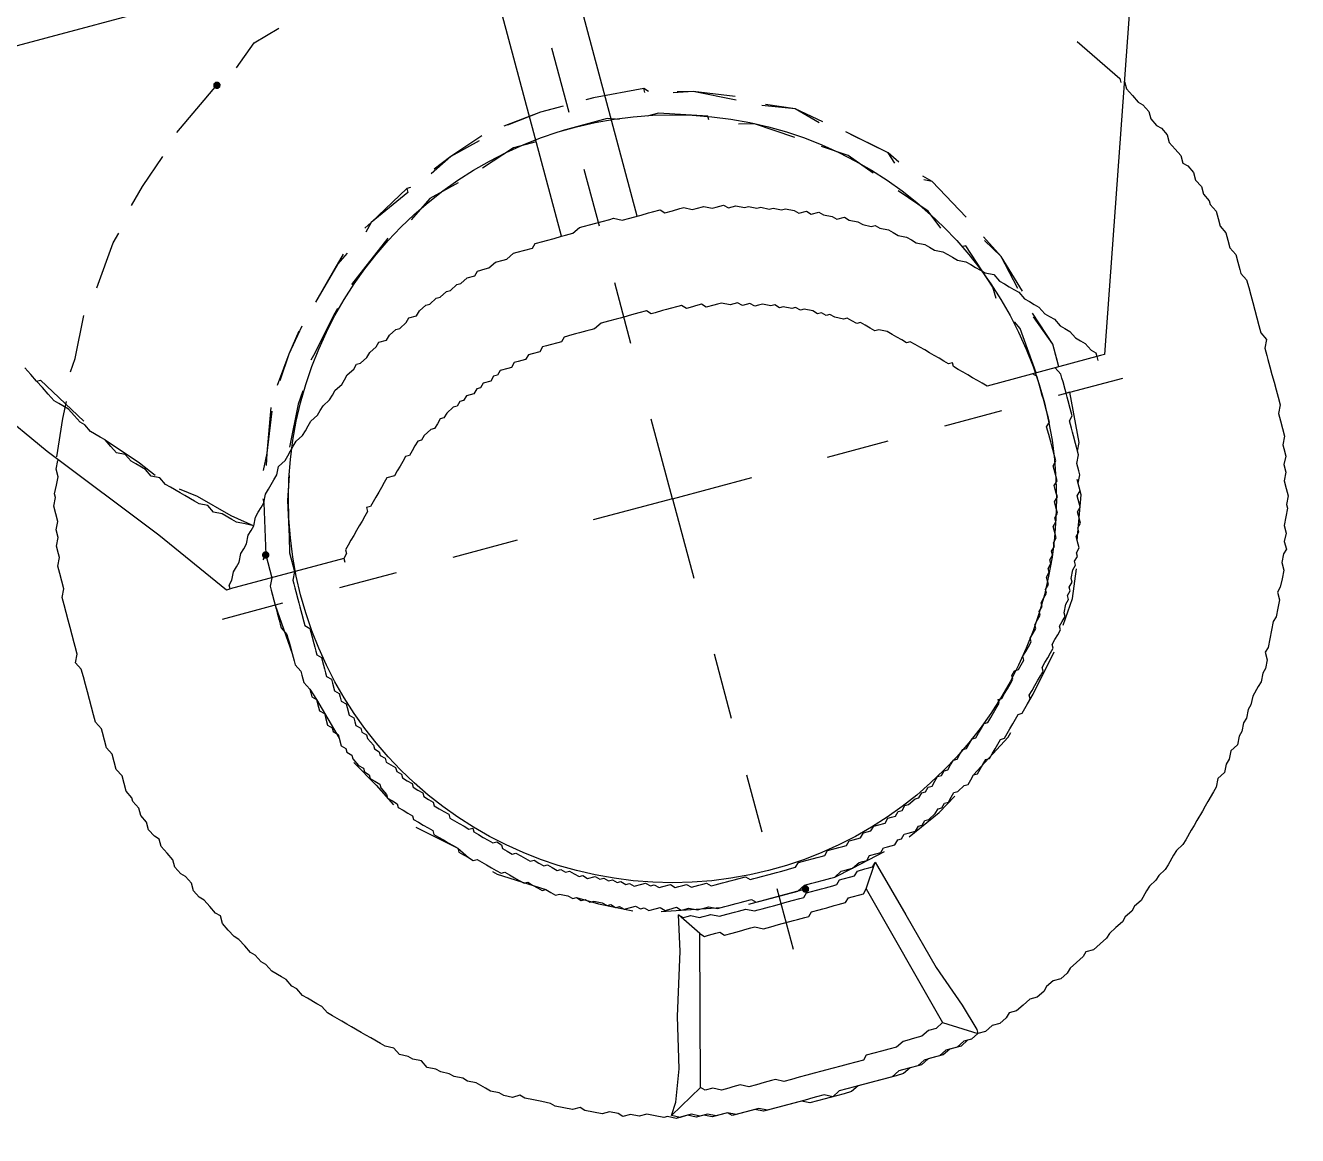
# Model space of a CAD drawing. Header units: millimetres. Extents: x 89051 to 218395, y -330386 to -125649.
# Drawn here: x 90777.4 to 90816.69, y -128435.25 to -128400.96 of the extents above; entities that cross this region are included whole.
import ezdxf

# ---------------------------------------------------------------- set-up
doc = ezdxf.new("R2010")
doc.units = ezdxf.units.MM
doc.header["$LTSCALE"] = 13
doc.linetypes.add('ACAD_ISO04W100', pattern=[30, 24, -3, 0, -3])
doc.layers.add('C00-00-00', color=7, linetype='Continuous')
doc.layers.add('C00-00-FF', color=5, linetype='Continuous', true_color=0x0000ff)
doc.layers.add('标注、文本', color=3, linetype='Continuous', lineweight=25)
doc.styles.get("Standard").update_dxf_attribs({"font": 'gbenor.shx', "bigfont": 'gbcbig.shx'})
doc.dimstyles.new('1-15', dxfattribs={"dimscale": 20, "dimtxt": 3.5, "dimasz": 2, "dimexe": 1.5, "dimexo": 0.5, "dimgap": 0.5, "dimtad": 1, "dimtoh": 1, "dimdec": 1, "dimdsep": 46, "dimtxsty": 'Standard', "dimcen": 2.5, "dimclrd": 3, "dimclre": 3, "dimclrt": 3, "dimadec": 0, "dimazin": 2, "dimtfac": 1, "dimtdec": 1, "dimtmove": 0, "dimatfit": 2, "dimfxl": 1, "dimarcsym": 0})

# ---------------------------------------------------------------- blocks, each defined once
blk = doc.blocks.new('225635')
at = {"layer": 'C00-00-00'}
h = blk.add_hatch(color=256, dxfattribs=at)
h.dxf.hatch_style = 2
h.paths.add_polyline_path([(72506.661, -125613.85), (72506.576, -125613.885), (72506.54, -125613.971), (72506.576, -125614.056), (72506.661, -125614.092), (72506.746, -125614.056), (72506.782, -125613.971), (72506.746, -125613.885)])
h = blk.add_hatch(color=256, dxfattribs=at)
h.dxf.hatch_style = 2
h.paths.add_polyline_path([(72504.362, -125628.25), (72504.276, -125628.285), (72504.241, -125628.371), (72504.276, -125628.456), (72504.362, -125628.492), (72504.447, -125628.456), (72504.483, -125628.371), (72504.447, -125628.285)])
h = blk.add_hatch(color=256, dxfattribs=at)
h.dxf.hatch_style = 2
h.paths.add_polyline_path([(72517.794, -125642.528), (72517.708, -125642.564), (72517.673, -125642.649), (72517.708, -125642.735), (72517.794, -125642.77), (72517.879, -125642.735), (72517.915, -125642.649), (72517.879, -125642.564)])
at = {"layer": 'C00-00-00', "lineweight": 15}
for points in [[(72504.241, -125627.403), (72503.999, -125627.282), (72503.757, -125627.161), (72503.636, -125627.039), (72503.394, -125626.797), (72503.152, -125626.676), (72503.031, -125626.434), (72502.789, -125626.313), (72502.668, -125626.192), (72502.426, -125625.95), (72502.305, -125625.829), (72502.063, -125625.587), (72501.942, -125625.466), (72501.821, -125625.224), (72501.579, -125625.103), (72501.458, -125624.861), (72501.216, -125624.619), (72501.095, -125624.498), (72500.974, -125624.256), (72500.732, -125624.135), (72500.611, -125623.893), (72500.49, -125623.651), (72500.369, -125623.53), (72500.127, -125623.288), (72500.006, -125623.046), (72499.885, -125622.925), (72499.764, -125622.683), (72499.643, -125622.441), (72499.401, -125622.199), (72499.28, -125622.078), (72499.159, -125621.836), (72499.038, -125621.594), (72498.917, -125621.352), (72498.796, -125621.11), (72498.675, -125620.868)], [(72515.737, -125621.231), (72515.737, -125605.5)], [(72518.157, -125621.231), (72518.157, -125605.5)], [(72538.97, -125606.105), (72530.984, -125629.097)], [(72507.387, -125613.608), (72508.113, -125613.003)], [(72508.113, -125613.003), (72508.96, -125612.761)], [(72505.088, -125615.06), (72506.661, -125613.971)], [(72503.636, -125616.391), (72504.483, -125615.665)], [(72503.152, -125616.875), (72503.636, -125616.391)], [(72502.305, -125617.843), (72502.547, -125617.601)], [(72514.164, -125617.601), (72513.074, -125617.964)], [(72516.1, -125617.359), (72514.89, -125617.48)], [(72516.1, -125617.359), (72515.011, -125617.48)], [(72516.705, -125617.359), (72516.1, -125617.359)], [(72516.826, -125617.359), (72516.1, -125617.359)], [(72517.794, -125617.359), (72517.552, -125617.359)], [(72517.794, -125617.359), (72517.673, -125617.359)], [(72519.367, -125617.48), (72517.794, -125617.359)], [(72519.367, -125617.48), (72517.794, -125617.359)], [(72519.367, -125617.601), (72519.367, -125617.48)], [(72519.488, -125617.601), (72519.367, -125617.48)], [(72501.458, -125619.053), (72502.305, -125617.843)], [(72513.074, -125617.964), (72512.348, -125618.327)], [(72513.074, -125617.964), (72512.469, -125618.206)], [(72514.043, -125617.722), (72513.074, -125617.964)], [(72518.036, -125618.085), (72516.584, -125618.085)], [(72518.399, -125618.206), (72518.036, -125618.085)], [(72520.819, -125617.964), (72520.214, -125617.843)], [(72520.819, -125617.964), (72520.335, -125617.843)], [(72522.029, -125618.448), (72520.819, -125617.964)], [(72522.029, -125618.569), (72520.819, -125617.964)], [(72494.923, -125618.448), (72495.528, -125619.295), (72496.254, -125620.142), (72497.464, -125621.836), (72498.675, -125623.53), (72501.337, -125626.918), (72502.91, -125629.097)], [(72515.011, -125618.206), (72513.922, -125618.569)], [(72515.737, -125618.206), (72515.011, -125618.206)], [(72519.609, -125618.327), (72519.246, -125618.327)], [(72521.061, -125618.811), (72519.609, -125618.327)], [(72511.501, -125618.569), (72510.17, -125619.295)], [(72511.501, -125618.69), (72510.17, -125619.295)], [(72511.501, -125618.569), (72511.501, -125618.69)], [(72511.622, -125618.569), (72511.501, -125618.569)], [(72513.074, -125618.811), (72512.106, -125619.053)], [(72521.061, -125618.932), (72521.061, -125618.811)], [(72512.106, -125619.053), (72511.38, -125619.537)], [(72523.723, -125619.295), (72522.755, -125618.932)], [(72523.723, -125619.295), (72522.876, -125618.932)], [(72510.17, -125619.295), (72509.928, -125619.537)], [(72510.17, -125619.295), (72509.928, -125619.416)], [(72522.392, -125619.416), (72521.908, -125619.295)], [(72523.481, -125620.142), (72522.392, -125619.416)], [(72524.328, -125619.9), (72523.723, -125619.295)], [(72524.449, -125619.9), (72523.723, -125619.295)], [(72532.678, -125619.537), (72533.646, -125620.989)], [(72500.248, -125620.989), (72500.853, -125619.779)], [(72509.081, -125620.021), (72508.718, -125620.384)], [(72509.202, -125620.021), (72508.839, -125620.263)], [(72510.533, -125619.9), (72509.565, -125620.626)], [(72508.839, -125620.263), (72507.871, -125621.231)], [(72508.718, -125620.384), (72507.871, -125621.231)], [(72526.143, -125621.352), (72525.054, -125620.384)], [(72509.565, -125620.626), (72509.081, -125620.989)], [(72524.933, -125621.11), (72524.207, -125620.626)], [(72526.143, -125621.352), (72525.175, -125620.505)], [(72533.767, -125621.11), (72533.767, -125621.352), (72533.888, -125621.594), (72534.009, -125621.836), (72534.13, -125621.957), (72534.251, -125622.199), (72534.251, -125622.441), (72534.372, -125622.683), (72534.493, -125622.804), (72534.614, -125623.046), (72534.614, -125623.288), (72534.735, -125623.53), (72534.856, -125623.772), (72534.856, -125624.014), (72534.977, -125624.135), (72535.098, -125624.377), (72535.098, -125624.619), (72535.219, -125624.861), (72535.219, -125625.103), (72535.34, -125625.345), (72535.34, -125625.466), (72535.461, -125625.708), (72535.461, -125625.95), (72535.461, -125626.192), (72535.582, -125626.434), (72535.582, -125626.676), (72535.582, -125626.918), (72535.703, -125627.161), (72535.703, -125627.403), (72535.703, -125627.645), (72535.703, -125627.766), (72535.824, -125628.008), (72535.824, -125628.25), (72535.824, -125628.492), (72535.824, -125628.734), (72535.824, -125628.976), (72535.824, -125629.218), (72535.824, -125629.46), (72535.824, -125629.702), (72535.945, -125629.944), (72535.824, -125630.186), (72535.824, -125630.428), (72535.824, -125630.549), (72535.824, -125630.791), (72535.824, -125631.033), (72535.824, -125631.275), (72535.824, -125631.517), (72535.824, -125631.759), (72535.824, -125632.001), (72535.703, -125632.243), (72535.703, -125632.485), (72535.703, -125632.727), (72535.703, -125632.969), (72535.582, -125633.211), (72535.582, -125633.332), (72535.582, -125633.574), (72535.461, -125633.816), (72535.461, -125634.058), (72535.34, -125634.3), (72535.34, -125634.542), (72535.34, -125634.784), (72535.219, -125635.026), (72535.219, -125635.147), (72535.098, -125635.389), (72534.977, -125635.631), (72534.977, -125635.873), (72534.856, -125636.115), (72534.856, -125636.357), (72534.735, -125636.478), (72534.614, -125636.72), (72534.614, -125636.962), (72534.493, -125637.204), (72534.372, -125637.446), (72534.251, -125637.567), (72534.251, -125637.809), (72534.13, -125638.051), (72534.009, -125638.293), (72533.888, -125638.414), (72533.767, -125638.656), (72533.646, -125638.898), (72533.525, -125639.14), (72533.404, -125639.261), (72533.404, -125639.503), (72533.283, -125639.745), (72533.162, -125639.866), (72533.041, -125640.108), (72532.92, -125640.229), (72532.678, -125640.471), (72532.557, -125640.713), (72532.436, -125640.834), (72532.315, -125641.076), (72532.194, -125641.197), (72532.073, -125641.439), (72531.952, -125641.56), (72531.831, -125641.802), (72531.589, -125641.923), (72531.468, -125642.165), (72531.347, -125642.286), (72531.226, -125642.528), (72530.984, -125642.649), (72530.863, -125642.891), (72530.742, -125643.013), (72530.5, -125643.255), (72530.379, -125643.376), (72530.258, -125643.497), (72530.016, -125643.739), (72529.895, -125643.86), (72529.773, -125643.981), (72529.531, -125644.223), (72529.41, -125644.344), (72529.168, -125644.465), (72529.047, -125644.586), (72528.805, -125644.828), (72528.684, -125644.949), (72528.442, -125645.07), (72528.321, -125645.191), (72528.079, -125645.312), (72527.958, -125645.433), (72527.716, -125645.675), (72527.474, -125645.796), (72527.353, -125645.917), (72527.111, -125646.038), (72526.99, -125646.159), (72526.748, -125646.28), (72526.506, -125646.401), (72526.385, -125646.522), (72526.143, -125646.643), (72525.901, -125646.764), (72525.659, -125646.764), (72525.538, -125646.885), (72525.296, -125647.006), (72525.054, -125647.127), (72524.933, -125647.248), (72524.691, -125647.369), (72524.449, -125647.369), (72524.207, -125647.49), (72524.086, -125647.611), (72523.844, -125647.732), (72523.602, -125647.732), (72523.36, -125647.853), (72523.118, -125647.974), (72522.876, -125647.974), (72522.755, -125648.095), (72522.513, -125648.216), (72522.271, -125648.216), (72522.029, -125648.337), (72521.787, -125648.337), (72521.545, -125648.458), (72521.424, -125648.458), (72521.182, -125648.579), (72520.94, -125648.579), (72520.698, -125648.579), (72520.456, -125648.7), (72520.214, -125648.7), (72519.972, -125648.7), (72519.73, -125648.821), (72519.488, -125648.821), (72519.246, -125648.821), (72519.125, -125648.821), (72518.883, -125648.942), (72518.641, -125648.942), (72518.399, -125648.942), (72518.157, -125648.942), (72517.915, -125648.942), (72517.673, -125648.942), (72517.431, -125648.942), (72517.189, -125648.942), (72516.947, -125649.063), (72516.705, -125648.942), (72516.463, -125648.942), (72516.342, -125648.942), (72516.1, -125648.942), (72515.858, -125648.942), (72515.616, -125648.942), (72515.374, -125648.942), (72515.132, -125648.942), (72514.89, -125648.942), (72514.648, -125648.821), (72514.406, -125648.821), (72514.164, -125648.821), (72513.922, -125648.821), (72513.679, -125648.7), (72513.558, -125648.7), (72513.316, -125648.7), (72513.074, -125648.579), (72512.832, -125648.579), (72512.59, -125648.458), (72512.348, -125648.458), (72512.106, -125648.458), (72511.864, -125648.337), (72511.743, -125648.337), (72511.501, -125648.216), (72511.259, -125648.095), (72511.017, -125648.095), (72510.775, -125647.974), (72510.533, -125647.974), (72510.412, -125647.853), (72510.17, -125647.732), (72509.928, -125647.732), (72509.686, -125647.611), (72509.444, -125647.49), (72509.323, -125647.369), (72509.081, -125647.369), (72508.839, -125647.248), (72508.597, -125647.127), (72508.476, -125647.006), (72508.234, -125646.885), (72507.992, -125646.764), (72507.75, -125646.643), (72507.629, -125646.522), (72507.387, -125646.522), (72507.145, -125646.401), (72507.024, -125646.28), (72506.782, -125646.159), (72506.661, -125646.038), (72506.419, -125645.796), (72506.177, -125645.675), (72506.056, -125645.554), (72505.814, -125645.433), (72505.693, -125645.312), (72505.451, -125645.191), (72505.33, -125645.07), (72505.088, -125644.949), (72504.967, -125644.707), (72504.725, -125644.586), (72504.604, -125644.465), (72504.362, -125644.344), (72504.241, -125644.102), (72503.999, -125643.981), (72503.878, -125643.86), (72503.636, -125643.618), (72503.515, -125643.497), (72503.394, -125643.376), (72503.152, -125643.134), (72503.031, -125643.013), (72502.91, -125642.891), (72502.668, -125642.649), (72502.547, -125642.528), (72502.426, -125642.286), (72502.305, -125642.165), (72502.063, -125641.923), (72501.942, -125641.802), (72501.821, -125641.56), (72501.7, -125641.439), (72501.579, -125641.197), (72501.458, -125641.076), (72501.216, -125640.834), (72501.095, -125640.592), (72500.974, -125640.471), (72500.853, -125640.229), (72500.732, -125640.108), (72500.611, -125639.866), (72500.49, -125639.624), (72500.369, -125639.503), (72500.248, -125639.261), (72500.127, -125639.019), (72500.127, -125638.777), (72500.006, -125638.656), (72499.885, -125638.414), (72499.764, -125638.172), (72499.643, -125638.051), (72499.522, -125637.809), (72499.522, -125637.567), (72499.401, -125637.325), (72499.28, -125637.204), (72499.159, -125636.962), (72499.159, -125636.72), (72499.038, -125636.478), (72498.917, -125636.236), (72498.917, -125635.994), (72498.796, -125635.873), (72498.675, -125635.631), (72498.675, -125635.389), (72498.554, -125635.147), (72498.554, -125634.905), (72498.433, -125634.663), (72498.433, -125634.542), (72498.312, -125634.3), (72498.312, -125634.058), (72498.312, -125633.816), (72498.191, -125633.574), (72498.191, -125633.332), (72498.191, -125633.09), (72498.07, -125632.848), (72498.07, -125632.606), (72498.07, -125632.364), (72498.07, -125632.243), (72497.948, -125632.001), (72497.948, -125631.759), (72497.948, -125631.517), (72497.948, -125631.275), (72497.948, -125631.033), (72497.948, -125630.791), (72497.948, -125630.549), (72497.948, -125630.307), (72497.827, -125630.065), (72497.948, -125629.823), (72497.948, -125629.581), (72497.948, -125629.46), (72497.948, -125629.218), (72497.948, -125628.976), (72497.948, -125628.734), (72497.948, -125628.492), (72497.948, -125628.25), (72497.948, -125628.008), (72498.07, -125627.766), (72498.07, -125627.524), (72498.07, -125627.282), (72498.07, -125627.039), (72498.191, -125626.797), (72498.191, -125626.676), (72498.191, -125626.434), (72498.312, -125626.192), (72498.312, -125625.95), (72498.433, -125625.708), (72498.433, -125625.466), (72498.433, -125625.224), (72498.554, -125624.982), (72498.554, -125624.861), (72498.675, -125624.619), (72498.796, -125624.377), (72498.796, -125624.135), (72498.917, -125623.893)], [(72500.006, -125621.352), (72500.248, -125620.989)], [(72503.031, -125629.097), (72503.031, -125628.976), (72503.152, -125628.855), (72503.273, -125628.613), (72503.394, -125628.492), (72503.515, -125628.371), (72503.636, -125628.129), (72503.757, -125628.008), (72503.878, -125627.887), (72503.999, -125627.645), (72504.12, -125627.524), (72504.241, -125627.403), (72504.362, -125627.161), (72504.483, -125627.039), (72504.604, -125626.918), (72504.725, -125626.797), (72504.846, -125626.555), (72504.967, -125626.434), (72505.088, -125626.313), (72505.209, -125626.192), (72505.33, -125626.071), (72505.451, -125625.829), (72505.693, -125625.708), (72505.814, -125625.587), (72505.935, -125625.466), (72506.056, -125625.345), (72506.177, -125625.224), (72506.419, -125625.103), (72506.54, -125624.982), (72506.661, -125624.861), (72506.782, -125624.74), (72507.024, -125624.619), (72507.145, -125624.498), (72507.266, -125624.377), (72507.508, -125624.256), (72507.629, -125624.135), (72507.75, -125624.014), (72507.992, -125623.893), (72508.113, -125623.772), (72508.234, -125623.651), (72508.476, -125623.53), (72508.597, -125623.409), (72508.718, -125623.409), (72508.96, -125623.288), (72509.081, -125623.167), (72509.323, -125623.046), (72509.444, -125622.925), (72509.686, -125622.925), (72509.807, -125622.804), (72510.049, -125622.683), (72510.17, -125622.683), (72510.412, -125622.562), (72510.533, -125622.441), (72510.775, -125622.441), (72510.896, -125622.32), (72511.138, -125622.199), (72511.259, -125622.199), (72511.501, -125622.078), (72511.622, -125622.078), (72511.864, -125621.957), (72511.985, -125621.957), (72512.227, -125621.836), (72512.348, -125621.836), (72512.59, -125621.715), (72512.832, -125621.715), (72512.953, -125621.594), (72513.195, -125621.594), (72513.316, -125621.594), (72513.558, -125621.473), (72513.8, -125621.473), (72513.922, -125621.473), (72514.164, -125621.352), (72514.285, -125621.352), (72514.527, -125621.352), (72514.769, -125621.352), (72514.89, -125621.231), (72515.132, -125621.231), (72515.253, -125621.231), (72515.495, -125621.231), (72515.737, -125621.231), (72515.858, -125621.231), (72516.1, -125621.231), (72516.342, -125621.11), (72516.463, -125621.11), (72516.705, -125621.11), (72516.826, -125621.11), (72517.068, -125621.11), (72517.31, -125621.11), (72517.431, -125621.11), (72517.673, -125621.231), (72517.915, -125621.231), (72518.036, -125621.231), (72518.278, -125621.231), (72518.52, -125621.231), (72518.641, -125621.231), (72518.883, -125621.231), (72519.004, -125621.352), (72519.246, -125621.352), (72519.488, -125621.352), (72519.609, -125621.352), (72519.851, -125621.473), (72519.972, -125621.473), (72520.214, -125621.473), (72520.456, -125621.594), (72520.577, -125621.594), (72520.819, -125621.594), (72520.94, -125621.715), (72521.182, -125621.715), (72521.424, -125621.836), (72521.545, -125621.836), (72521.787, -125621.957), (72521.908, -125621.957), (72522.15, -125622.078), (72522.271, -125622.078), (72522.513, -125622.199), (72522.634, -125622.199), (72522.876, -125622.32), (72522.997, -125622.441), (72523.239, -125622.441), (72523.36, -125622.562), (72523.602, -125622.562), (72523.723, -125622.683), (72523.965, -125622.804), (72524.086, -125622.925), (72524.328, -125622.925), (72524.449, -125623.046), (72524.691, -125623.167), (72524.812, -125623.288), (72525.054, -125623.409), (72525.175, -125623.409), (72525.296, -125623.53), (72525.538, -125623.651), (72525.659, -125623.772), (72525.78, -125623.893), (72526.022, -125624.014), (72526.143, -125624.135), (72526.264, -125624.256), (72526.506, -125624.377), (72526.627, -125624.498), (72526.748, -125624.619), (72526.99, -125624.74), (72527.111, -125624.861), (72527.232, -125624.982), (72527.353, -125625.103), (72527.595, -125625.224), (72527.716, -125625.345), (72527.837, -125625.466), (72527.958, -125625.587), (72528.079, -125625.708), (72528.321, -125625.829), (72528.442, -125626.071), (72528.563, -125626.192), (72528.684, -125626.313), (72528.805, -125626.434), (72528.926, -125626.555), (72529.047, -125626.797), (72529.168, -125626.918), (72529.289, -125627.039), (72529.41, -125627.161), (72529.531, -125627.403), (72529.652, -125627.524), (72529.773, -125627.645), (72529.895, -125627.887), (72530.016, -125628.008), (72530.137, -125628.129), (72530.258, -125628.371), (72530.379, -125628.492), (72530.5, -125628.613), (72530.621, -125628.855), (72530.742, -125628.976), (72530.742, -125629.097), (72530.742, -125629.218)], [(72525.538, -125621.836), (72524.933, -125621.11)], [(72533.646, -125620.989), (72533.646, -125621.11)], [(72498.917, -125621.352), (72499.038, -125621.352)], [(72499.038, -125621.352), (72500.006, -125622.925)], [(72508.476, -125621.594), (72508.355, -125621.715)], [(72526.264, -125621.715), (72526.143, -125621.352)], [(72526.385, -125621.715), (72526.143, -125621.352)], [(72507.266, -125621.836), (72506.661, -125622.562)], [(72507.145, -125621.957), (72506.661, -125622.562)], [(72508.355, -125621.715), (72507.387, -125622.804)], [(72499.401, -125622.683), (72499.643, -125622.199)], [(72527.232, -125622.562), (72526.99, -125622.32)], [(72498.917, -125623.772), (72499.401, -125622.683)], [(72506.661, -125622.562), (72506.056, -125623.409)], [(72506.661, -125622.562), (72506.177, -125623.288)], [(72507.387, -125622.804), (72507.266, -125622.925)], [(72526.869, -125623.409), (72526.143, -125622.562)], [(72527.232, -125622.562), (72526.99, -125622.441)], [(72527.958, -125623.893), (72527.232, -125622.562)], [(72527.958, -125623.893), (72527.232, -125622.562)], [(72527.111, -125624.014), (72526.869, -125623.409)], [(72500.49, -125623.651), (72501.337, -125624.619)], [(72506.782, -125623.772), (72506.54, -125624.135)], [(72505.693, -125624.014), (72505.209, -125625.345)], [(72505.693, -125624.135), (72505.209, -125625.345)], [(72506.54, -125624.135), (72505.935, -125625.345)], [(72527.232, -125629.097), (72527.111, -125628.976), (72526.99, -125628.855), (72526.869, -125628.734), (72526.748, -125628.613), (72526.627, -125628.492), (72526.506, -125628.371), (72526.385, -125628.25), (72526.385, -125628.129), (72526.264, -125628.129), (72526.143, -125628.008), (72526.022, -125627.887), (72525.901, -125627.766), (72525.78, -125627.645), (72525.659, -125627.524), (72525.538, -125627.403), (72525.417, -125627.282), (72525.296, -125627.161), (72525.175, -125627.161), (72525.054, -125627.039), (72524.933, -125626.918), (72524.812, -125626.797), (72524.691, -125626.676), (72524.449, -125626.555), (72524.328, -125626.555), (72524.207, -125626.434), (72524.086, -125626.313), (72523.965, -125626.192), (72523.844, -125626.192), (72523.723, -125626.071), (72523.602, -125625.95), (72523.481, -125625.95), (72523.239, -125625.829), (72523.118, -125625.708), (72522.997, -125625.708), (72522.876, -125625.587), (72522.755, -125625.587), (72522.634, -125625.466), (72522.392, -125625.345), (72522.271, -125625.345), (72522.15, -125625.224), (72522.029, -125625.224), (72521.787, -125625.103), (72521.666, -125625.103), (72521.545, -125624.982), (72521.424, -125624.982), (72521.182, -125624.861), (72521.061, -125624.861), (72520.94, -125624.861), (72520.819, -125624.74), (72520.577, -125624.74), (72520.456, -125624.619), (72520.335, -125624.619), (72520.214, -125624.619), (72519.972, -125624.498), (72519.851, -125624.498), (72519.73, -125624.498), (72519.488, -125624.498), (72519.367, -125624.377), (72519.246, -125624.377), (72519.004, -125624.377), (72518.883, -125624.377), (72518.762, -125624.256), (72518.641, -125624.256), (72518.399, -125624.256), (72518.278, -125624.256), (72518.157, -125624.256), (72517.915, -125624.256), (72517.794, -125624.256), (72517.673, -125624.135), (72517.431, -125624.135), (72517.31, -125624.135), (72517.189, -125624.135), (72516.947, -125624.135), (72516.826, -125624.135), (72516.705, -125624.135), (72516.463, -125624.135), (72516.342, -125624.135), (72516.221, -125624.135), (72515.979, -125624.256), (72515.858, -125624.256), (72515.737, -125624.256), (72515.495, -125624.256), (72515.374, -125624.256), (72515.253, -125624.256), (72515.011, -125624.256), (72514.89, -125624.377), (72514.769, -125624.377), (72514.527, -125624.377), (72514.406, -125624.377), (72514.285, -125624.377), (72514.164, -125624.498), (72513.922, -125624.498), (72513.8, -125624.498), (72513.679, -125624.619), (72513.437, -125624.619), (72513.316, -125624.619), (72513.195, -125624.74), (72513.074, -125624.74), (72512.832, -125624.74), (72512.711, -125624.861), (72512.59, -125624.861), (72512.469, -125624.982), (72512.227, -125624.982), (72512.106, -125625.103), (72511.985, -125625.103), (72511.864, -125625.224), (72511.622, -125625.224), (72511.501, -125625.345), (72511.38, -125625.345), (72511.259, -125625.466), (72511.138, -125625.466), (72510.896, -125625.587), (72510.775, -125625.708), (72510.654, -125625.708), (72510.533, -125625.829), (72510.412, -125625.95), (72510.291, -125625.95), (72510.049, -125626.071), (72509.928, -125626.192), (72509.807, -125626.192), (72509.686, -125626.313), (72509.565, -125626.434), (72509.444, -125626.555), (72509.323, -125626.555), (72509.202, -125626.676), (72509.081, -125626.797), (72508.96, -125626.918), (72508.839, -125627.039), (72508.597, -125627.039), (72508.476, -125627.161), (72508.355, -125627.282), (72508.234, -125627.403), (72508.113, -125627.524), (72507.992, -125627.645), (72507.871, -125627.766), (72507.75, -125627.766), (72507.75, -125627.887), (72507.629, -125628.008), (72507.508, -125628.129), (72507.387, -125628.25), (72507.266, -125628.371), (72507.145, -125628.492), (72507.024, -125628.613), (72506.903, -125628.734), (72506.782, -125628.855), (72506.782, -125628.976), (72506.661, -125629.097), (72506.661, -125629.218)], [(72501.337, -125624.619), (72501.7, -125625.103)], [(72527.716, -125624.74), (72527.595, -125624.74)], [(72528.2, -125626.192), (72527.716, -125624.74)], [(72528.684, -125625.345), (72528.321, -125624.619)], [(72528.684, -125625.345), (72528.321, -125624.74)], [(72505.209, -125625.345), (72504.967, -125625.829)], [(72505.209, -125625.345), (72505.088, -125625.708)], [(72528.926, -125626.434), (72528.684, -125625.345)], [(72529.047, -125626.555), (72528.684, -125625.345)], [(72502.305, -125625.708), (72502.789, -125626.071)], [(72502.789, -125626.071), (72503.636, -125626.918)], [(72505.693, -125626.192), (72505.451, -125626.918)], [(72528.2, -125626.555), (72528.2, -125626.192)], [(72504.725, -125626.676), (72504.725, -125626.797)], [(72504.725, -125626.676), (72504.725, -125626.797)], [(72503.636, -125626.918), (72504.241, -125627.403)], [(72504.725, -125626.797), (72504.362, -125628.371)], [(72504.725, -125626.797), (72504.362, -125628.371)], [(72505.451, -125626.918), (72505.209, -125628.008)], [(72528.684, -125627.645), (72528.563, -125627.403)], [(72529.531, -125628.371), (72529.168, -125627.282)], [(72529.531, -125628.371), (72529.168, -125627.403)], [(72528.805, -125629.097), (72528.684, -125627.645)], [(72505.209, -125628.008), (72505.088, -125628.492)], [(72504.362, -125628.371), (72504.241, -125628.492)], [(72504.362, -125628.371), (72504.362, -125629.097)], [(72505.088, -125628.492), (72505.088, -125629.097)], [(72529.531, -125628.976), (72529.531, -125628.371)], [(72529.531, -125629.097), (72529.531, -125628.371)], [(72502.91, -125629.097), (72503.031, -125629.097)], [(72506.661, -125629.097), (72503.031, -125629.097)], [(72504.362, -125629.097), (72504.241, -125629.339), (72504.241, -125629.46), (72504.241, -125629.581), (72504.241, -125629.823), (72504.241, -125629.944), (72504.241, -125630.065), (72504.241, -125630.186), (72504.241, -125630.428), (72504.241, -125630.549), (72504.241, -125630.67), (72504.362, -125630.912), (72504.362, -125631.033), (72504.362, -125631.154), (72504.362, -125631.275), (72504.362, -125631.517), (72504.362, -125631.638), (72504.362, -125631.759), (72504.362, -125631.88), (72504.483, -125632.122), (72504.483, -125632.243), (72504.483, -125632.364), (72504.483, -125632.485), (72504.604, -125632.727), (72504.604, -125632.848), (72504.604, -125632.969), (72504.725, -125633.09), (72504.725, -125633.332), (72504.725, -125633.453), (72504.846, -125633.574), (72504.846, -125633.695), (72504.846, -125633.937), (72504.967, -125634.058), (72504.967, -125634.179), (72505.088, -125634.3), (72505.088, -125634.421), (72505.088, -125634.663), (72505.209, -125634.784), (72505.209, -125634.905), (72505.33, -125635.026), (72505.33, -125635.147), (72505.451, -125635.389), (72505.572, -125635.51), (72505.572, -125635.631), (72505.693, -125635.752), (72505.693, -125635.873), (72505.814, -125635.994), (72505.935, -125636.115), (72505.935, -125636.236), (72506.056, -125636.478), (72506.056, -125636.599), (72506.177, -125636.72), (72506.298, -125636.841), (72506.298, -125636.962), (72506.419, -125637.083), (72506.54, -125637.204), (72506.661, -125637.325), (72506.661, -125637.446), (72506.782, -125637.567), (72506.903, -125637.688), (72507.024, -125637.809), (72507.145, -125637.93), (72507.145, -125638.051), (72507.266, -125638.172), (72507.387, -125638.293), (72507.508, -125638.414), (72507.629, -125638.535), (72507.75, -125638.656), (72507.75, -125638.777), (72507.871, -125638.898), (72507.992, -125639.019), (72508.113, -125639.14), (72508.234, -125639.14), (72508.355, -125639.261), (72508.476, -125639.382), (72508.597, -125639.503), (72508.718, -125639.624), (72508.839, -125639.745), (72508.96, -125639.745), (72509.081, -125639.866), (72509.202, -125639.987), (72509.323, -125640.108), (72509.444, -125640.229), (72509.565, -125640.229), (72509.686, -125640.35), (72509.807, -125640.471), (72509.928, -125640.592), (72510.049, -125640.592), (72510.17, -125640.713), (72510.291, -125640.834), (72510.412, -125640.834), (72510.654, -125640.955), (72510.775, -125641.076), (72510.896, -125641.076), (72511.017, -125641.197), (72511.138, -125641.197), (72511.259, -125641.318), (72511.38, -125641.318), (72511.622, -125641.439), (72511.743, -125641.56), (72511.864, -125641.56), (72511.985, -125641.681), (72512.106, -125641.681), (72512.227, -125641.802), (72512.469, -125641.802), (72512.59, -125641.802), (72512.711, -125641.923), (72512.832, -125641.923), (72512.953, -125642.044), (72513.195, -125642.044), (72513.316, -125642.044), (72513.437, -125642.165), (72513.558, -125642.165), (72513.8, -125642.165), (72513.922, -125642.286), (72514.043, -125642.286), (72514.164, -125642.286), (72514.406, -125642.407), (72514.527, -125642.407), (72514.648, -125642.407), (72514.769, -125642.407), (72515.011, -125642.528), (72515.132, -125642.528), (72515.253, -125642.528), (72515.374, -125642.528), (72515.616, -125642.528), (72515.737, -125642.528), (72515.858, -125642.528), (72516.1, -125642.528), (72516.221, -125642.649), (72516.342, -125642.649), (72516.463, -125642.649), (72516.705, -125642.649), (72516.826, -125642.649), (72516.947, -125642.649), (72517.068, -125642.649), (72517.31, -125642.649), (72517.431, -125642.649), (72517.552, -125642.649), (72517.794, -125642.528), (72517.915, -125642.528), (72518.036, -125642.528), (72518.157, -125642.528), (72518.399, -125642.528), (72518.52, -125642.528), (72518.641, -125642.528), (72518.762, -125642.528), (72519.004, -125642.407), (72519.125, -125642.407), (72519.246, -125642.407), (72519.367, -125642.407), (72519.609, -125642.286), (72519.73, -125642.286), (72519.851, -125642.286), (72519.972, -125642.165), (72520.214, -125642.165), (72520.335, -125642.165), (72520.456, -125642.044), (72520.577, -125642.044), (72520.819, -125642.044), (72520.94, -125641.923), (72521.061, -125641.923), (72521.182, -125641.802), (72521.303, -125641.802), (72521.545, -125641.802), (72521.666, -125641.681), (72521.787, -125641.681), (72521.908, -125641.56), (72522.029, -125641.56), (72522.271, -125641.439), (72522.392, -125641.318), (72522.513, -125641.318), (72522.634, -125641.197), (72522.755, -125641.197), (72522.876, -125641.076), (72522.997, -125640.955), (72523.118, -125640.955), (72523.36, -125640.834), (72523.481, -125640.834), (72523.602, -125640.713), (72523.723, -125640.592), (72523.844, -125640.592), (72523.965, -125640.471), (72524.086, -125640.35), (72524.207, -125640.229), (72524.328, -125640.229), (72524.449, -125640.108), (72524.57, -125639.987), (72524.691, -125639.866), (72524.812, -125639.745), (72524.933, -125639.745), (72525.054, -125639.624), (72525.175, -125639.503), (72525.296, -125639.382), (72525.417, -125639.261), (72525.538, -125639.14), (72525.659, -125639.14), (72525.78, -125639.019), (72525.901, -125638.898), (72526.022, -125638.777), (72526.022, -125638.656), (72526.143, -125638.535), (72526.264, -125638.414), (72526.385, -125638.293), (72526.506, -125638.172), (72526.627, -125638.051), (72526.627, -125637.93), (72526.748, -125637.809), (72526.869, -125637.688), (72526.99, -125637.567), (72527.111, -125637.446), (72527.111, -125637.325), (72527.232, -125637.204), (72527.353, -125637.083), (72527.474, -125636.962), (72527.474, -125636.841), (72527.595, -125636.72), (72527.716, -125636.599), (72527.716, -125636.478), (72527.837, -125636.236), (72527.958, -125636.115), (72527.958, -125635.994), (72528.079, -125635.873), (72528.079, -125635.752), (72528.2, -125635.631), (72528.2, -125635.51), (72528.321, -125635.268), (72528.442, -125635.147), (72528.442, -125635.026), (72528.563, -125634.905), (72528.563, -125634.784), (72528.684, -125634.663), (72528.684, -125634.421), (72528.684, -125634.3), (72528.805, -125634.179), (72528.805, -125634.058), (72528.926, -125633.937), (72528.926, -125633.695), (72528.926, -125633.574), (72529.047, -125633.453), (72529.047, -125633.332), (72529.047, -125633.09), (72529.168, -125632.969), (72529.168, -125632.848), (72529.168, -125632.727), (72529.289, -125632.485), (72529.289, -125632.364), (72529.289, -125632.243), (72529.289, -125632.122), (72529.41, -125631.88), (72529.41, -125631.759), (72529.41, -125631.638), (72529.41, -125631.517), (72529.41, -125631.275), (72529.41, -125631.154), (72529.41, -125631.033), (72529.41, -125630.791), (72529.531, -125630.67), (72529.531, -125630.549), (72529.531, -125630.428), (72529.531, -125630.186), (72529.531, -125630.065), (72529.531, -125629.944), (72529.531, -125629.823), (72529.531, -125629.581), (72529.531, -125629.46), (72529.531, -125629.339), (72529.41, -125629.097)], [(72505.088, -125629.097), (72504.967, -125629.339), (72504.967, -125629.46), (72504.967, -125629.581), (72504.967, -125629.702), (72504.967, -125629.944), (72504.967, -125630.065), (72504.967, -125630.186), (72504.967, -125630.307), (72504.967, -125630.428), (72504.967, -125630.67), (72504.967, -125630.791), (72505.088, -125630.912), (72505.088, -125631.033), (72505.088, -125631.154), (72505.088, -125631.396), (72505.088, -125631.517), (72505.088, -125631.638), (72505.088, -125631.759), (72505.209, -125631.88), (72505.209, -125632.122), (72505.209, -125632.243), (72505.209, -125632.364), (72505.209, -125632.485), (72505.33, -125632.606), (72505.33, -125632.727), (72505.33, -125632.969), (72505.451, -125633.09), (72505.451, -125633.211), (72505.451, -125633.332), (72505.572, -125633.453), (72505.572, -125633.574), (72505.572, -125633.816), (72505.693, -125633.937), (72505.693, -125634.058), (72505.693, -125634.179), (72505.814, -125634.3), (72505.814, -125634.421), (72505.935, -125634.542), (72505.935, -125634.663), (72506.056, -125634.905), (72506.056, -125635.026), (72506.177, -125635.147), (72506.177, -125635.268), (72506.298, -125635.389), (72506.298, -125635.51), (72506.419, -125635.631), (72506.54, -125635.752), (72506.54, -125635.873), (72506.661, -125635.994), (72506.661, -125636.115), (72506.782, -125636.236), (72506.903, -125636.357), (72506.903, -125636.478), (72507.024, -125636.599), (72507.145, -125636.72), (72507.145, -125636.841), (72507.266, -125636.962), (72507.387, -125637.083), (72507.387, -125637.204), (72507.508, -125637.325), (72507.629, -125637.446), (72507.75, -125637.567), (72507.75, -125637.688), (72507.871, -125637.809), (72507.992, -125637.93), (72508.113, -125638.051), (72508.234, -125638.172), (72508.355, -125638.172), (72508.355, -125638.293), (72508.476, -125638.414), (72508.597, -125638.535), (72508.718, -125638.656), (72508.839, -125638.777), (72508.96, -125638.777), (72509.081, -125638.898), (72509.081, -125639.019), (72509.202, -125639.14), (72509.323, -125639.261), (72509.444, -125639.261), (72509.565, -125639.382), (72509.686, -125639.503), (72509.807, -125639.624), (72509.928, -125639.624), (72510.049, -125639.745), (72510.17, -125639.866), (72510.291, -125639.866), (72510.412, -125639.987), (72510.533, -125640.108), (72510.654, -125640.108), (72510.775, -125640.229), (72510.896, -125640.229), (72511.017, -125640.35), (72511.138, -125640.471), (72511.259, -125640.471), (72511.38, -125640.592), (72511.622, -125640.592), (72511.743, -125640.713), (72511.864, -125640.713), (72511.985, -125640.834), (72512.106, -125640.834), (72512.227, -125640.955), (72512.348, -125640.955), (72512.469, -125641.076), (72512.59, -125641.076), (72512.711, -125641.197), (72512.953, -125641.197), (72513.074, -125641.197), (72513.195, -125641.318), (72513.316, -125641.318), (72513.437, -125641.439), (72513.558, -125641.439), (72513.8, -125641.439), (72513.922, -125641.56), (72514.043, -125641.56), (72514.164, -125641.56), (72514.285, -125641.56), (72514.406, -125641.681), (72514.648, -125641.681), (72514.769, -125641.681), (72514.89, -125641.681), (72515.011, -125641.802), (72515.132, -125641.802), (72515.374, -125641.802), (72515.495, -125641.802), (72515.616, -125641.802), (72515.737, -125641.802), (72515.858, -125641.802), (72516.1, -125641.802), (72516.221, -125641.923), (72516.342, -125641.923), (72516.463, -125641.923), (72516.584, -125641.923), (72516.826, -125641.923), (72516.947, -125641.923), (72517.068, -125641.923), (72517.189, -125641.923), (72517.31, -125641.923), (72517.552, -125641.923), (72517.673, -125641.923), (72517.794, -125641.802), (72517.915, -125641.802), (72518.036, -125641.802), (72518.278, -125641.802), (72518.399, -125641.802), (72518.52, -125641.802), (72518.641, -125641.802), (72518.762, -125641.681), (72519.004, -125641.681), (72519.125, -125641.681), (72519.246, -125641.681), (72519.367, -125641.681), (72519.488, -125641.56), (72519.609, -125641.56), (72519.851, -125641.56), (72519.972, -125641.439), (72520.093, -125641.439), (72520.214, -125641.439), (72520.335, -125641.318), (72520.456, -125641.318), (72520.698, -125641.318), (72520.819, -125641.197), (72520.94, -125641.197), (72521.061, -125641.197), (72521.182, -125641.076), (72521.303, -125641.076), (72521.424, -125640.955), (72521.545, -125640.955), (72521.787, -125640.834), (72521.908, -125640.834), (72522.029, -125640.713), (72522.15, -125640.713), (72522.271, -125640.592), (72522.392, -125640.592), (72522.513, -125640.471), (72522.634, -125640.35), (72522.755, -125640.35), (72522.876, -125640.229), (72522.997, -125640.229), (72523.118, -125640.108), (72523.239, -125639.987), (72523.36, -125639.987), (72523.481, -125639.866), (72523.602, -125639.745), (72523.723, -125639.745), (72523.844, -125639.624), (72523.965, -125639.503), (72524.086, -125639.503), (72524.207, -125639.382), (72524.328, -125639.261), (72524.449, -125639.14), (72524.57, -125639.14), (72524.691, -125639.019), (72524.812, -125638.898), (72524.933, -125638.777), (72525.054, -125638.656), (72525.054, -125638.535), (72525.175, -125638.535), (72525.296, -125638.414), (72525.417, -125638.293), (72525.538, -125638.172), (72525.659, -125638.051), (72525.659, -125637.93), (72525.78, -125637.809), (72525.901, -125637.809), (72526.022, -125637.688), (72526.143, -125637.567), (72526.143, -125637.446), (72526.264, -125637.325), (72526.385, -125637.204), (72526.506, -125637.083), (72526.506, -125636.962), (72526.627, -125636.841), (72526.748, -125636.72), (72526.748, -125636.599), (72526.869, -125636.478), (72526.99, -125636.357), (72526.99, -125636.236), (72527.111, -125636.115), (72527.111, -125635.994), (72527.232, -125635.873), (72527.353, -125635.752), (72527.353, -125635.631), (72527.474, -125635.51), (72527.474, -125635.268), (72527.595, -125635.147), (72527.595, -125635.026), (72527.716, -125634.905), (72527.716, -125634.784), (72527.837, -125634.663), (72527.837, -125634.542), (72527.958, -125634.421), (72527.958, -125634.3), (72528.079, -125634.179), (72528.079, -125633.937), (72528.079, -125633.816), (72528.2, -125633.695), (72528.2, -125633.574), (72528.321, -125633.453), (72528.321, -125633.332), (72528.321, -125633.09), (72528.442, -125632.969), (72528.442, -125632.848), (72528.442, -125632.727), (72528.442, -125632.606), (72528.563, -125632.485), (72528.563, -125632.243), (72528.563, -125632.122), (72528.563, -125632.001), (72528.684, -125631.88), (72528.684, -125631.759), (72528.684, -125631.517), (72528.684, -125631.396), (72528.684, -125631.275), (72528.684, -125631.154), (72528.684, -125631.033), (72528.684, -125630.791), (72528.805, -125630.67), (72528.805, -125630.549), (72528.805, -125630.428), (72528.805, -125630.307), (72528.805, -125630.065), (72528.805, -125629.944), (72528.805, -125629.823), (72528.805, -125629.702), (72528.805, -125629.581), (72528.805, -125629.339), (72528.805, -125629.218), (72528.684, -125629.097)], [(72530.863, -125629.097), (72527.232, -125629.097)], [(72530.984, -125629.097), (72530.863, -125629.097)], [(72504.241, -125629.46), (72504.241, -125629.944)], [(72504.241, -125629.944), (72504.362, -125631.517)], [(72529.531, -125631.517), (72529.652, -125629.944)], [(72529.652, -125629.944), (72529.531, -125629.944)], [(72504.362, -125631.517), (72504.362, -125631.759)], [(72529.41, -125631.759), (72529.531, -125631.517)], [(72529.168, -125633.09), (72529.168, -125632.606)], [(72504.604, -125632.727), (72504.725, -125633.09)], [(72504.725, -125633.09), (72505.088, -125634.421)], [(72528.684, -125634.421), (72529.168, -125633.09)], [(72505.33, -125635.268), (72505.814, -125636.115)], [(72528.079, -125636.115), (72528.442, -125635.268)], [(72505.814, -125636.115), (72506.177, -125636.841)], [(72527.595, -125636.841), (72528.079, -125636.115)], [(72506.661, -125637.688), (72507.75, -125638.656)], [(72526.143, -125638.656), (72527.111, -125637.567)], [(72507.75, -125638.656), (72507.992, -125639.019)], [(72525.901, -125638.898), (72526.143, -125638.656)], [(72508.597, -125639.624), (72508.718, -125639.745)], [(72525.054, -125639.745), (72525.175, -125639.624)], [(72508.718, -125639.745), (72510.049, -125640.592)], [(72523.723, -125640.592), (72525.054, -125639.745)], [(72510.896, -125641.076), (72511.501, -125641.439)], [(72522.392, -125641.439), (72522.997, -125641.076)], [(72511.501, -125641.439), (72512.469, -125641.923)], [(72521.303, -125641.923), (72522.392, -125641.439)], [(72511.985, -125648.337), (72512.227, -125647.974), (72512.59, -125647.006), (72512.953, -125645.433), (72513.558, -125643.497), (72513.8, -125642.407)], [(72513.316, -125642.165), (72514.527, -125642.407)], [(72514.285, -125643.134), (72513.8, -125642.407)], [(72513.8, -125642.407), (72513.922, -125642.528), (72514.043, -125642.528), (72514.164, -125642.528), (72514.406, -125642.649), (72514.527, -125642.649), (72514.648, -125642.649), (72514.769, -125642.649), (72515.011, -125642.77), (72515.132, -125642.77), (72515.253, -125642.77), (72515.495, -125642.77), (72515.616, -125642.77), (72515.737, -125642.77), (72515.858, -125642.77), (72516.1, -125642.891), (72516.221, -125642.891), (72516.342, -125642.891), (72516.584, -125642.891), (72516.705, -125642.891), (72516.826, -125642.891), (72517.068, -125642.891), (72517.189, -125642.891), (72517.31, -125642.891), (72517.552, -125642.891), (72517.673, -125642.891), (72517.794, -125642.77), (72517.915, -125642.77), (72518.157, -125642.77), (72518.278, -125642.77), (72518.399, -125642.77), (72518.641, -125642.77), (72518.762, -125642.77), (72518.883, -125642.649), (72519.004, -125642.649), (72519.246, -125642.649), (72519.367, -125642.649), (72519.488, -125642.528), (72519.73, -125642.528), (72519.851, -125642.528), (72519.972, -125642.528), (72520.093, -125642.407)], [(72514.527, -125642.407), (72515.132, -125642.528)], [(72518.762, -125642.528), (72519.367, -125642.407)], [(72519.367, -125642.407), (72520.456, -125642.165)], [(72519.609, -125643.134), (72520.093, -125642.407)], [(72520.093, -125642.407), (72520.577, -125644.223), (72521.061, -125646.038), (72521.545, -125647.369), (72521.787, -125648.216), (72521.787, -125648.337)], [(72515.979, -125642.649), (72516.1, -125642.649)], [(72516.1, -125642.649), (72517.794, -125642.649)], [(72513.074, -125647.732), (72514.285, -125643.134)], [(72514.285, -125643.134), (72514.406, -125643.255), (72514.527, -125643.255), (72514.769, -125643.255), (72514.89, -125643.255), (72515.011, -125643.376), (72515.253, -125643.376), (72515.374, -125643.376), (72515.495, -125643.376), (72515.737, -125643.376), (72515.858, -125643.376), (72515.979, -125643.376), (72516.221, -125643.497), (72516.342, -125643.497), (72516.463, -125643.497), (72516.705, -125643.497), (72516.826, -125643.497), (72517.068, -125643.497), (72517.189, -125643.497), (72517.31, -125643.497), (72517.552, -125643.497), (72517.673, -125643.497), (72517.794, -125643.376), (72518.036, -125643.376), (72518.157, -125643.376), (72518.278, -125643.376), (72518.52, -125643.376), (72518.641, -125643.376), (72518.883, -125643.376), (72519.004, -125643.255), (72519.125, -125643.255), (72519.367, -125643.255), (72519.488, -125643.255), (72519.609, -125643.134)], [(72519.609, -125643.134), (72520.819, -125647.732)], [(72513.074, -125647.732), (72511.985, -125648.337)], [(72520.819, -125647.732), (72520.577, -125647.853), (72520.335, -125647.853), (72520.093, -125647.974), (72519.851, -125647.974), (72519.609, -125647.974), (72519.488, -125647.974), (72519.246, -125648.095), (72519.004, -125648.095), (72518.762, -125648.095), (72518.52, -125648.095), (72518.278, -125648.095), (72518.157, -125648.216), (72517.915, -125648.216), (72517.673, -125648.216), (72517.431, -125648.216), (72517.189, -125648.216), (72516.947, -125648.216), (72516.826, -125648.216), (72516.584, -125648.216), (72516.342, -125648.216), (72516.1, -125648.216), (72515.858, -125648.216), (72515.616, -125648.216), (72515.374, -125648.095), (72515.253, -125648.095), (72515.011, -125648.095), (72514.769, -125648.095), (72514.527, -125648.095), (72514.285, -125647.974), (72514.043, -125647.974), (72513.922, -125647.974), (72513.679, -125647.974), (72513.437, -125647.853), (72513.195, -125647.853), (72513.074, -125647.732)], [(72520.819, -125647.732), (72521.787, -125648.337)], [(72521.787, -125648.337), (72521.545, -125648.458), (72521.303, -125648.458), (72521.061, -125648.579), (72520.819, -125648.579), (72520.577, -125648.7), (72520.335, -125648.7), (72520.093, -125648.7), (72519.851, -125648.821), (72519.73, -125648.821), (72519.488, -125648.821), (72519.246, -125648.942), (72519.004, -125648.942), (72518.762, -125648.942), (72518.52, -125648.942), (72518.278, -125648.942), (72518.036, -125648.942), (72517.794, -125648.942), (72517.552, -125649.063), (72517.31, -125649.063), (72517.068, -125649.063), (72516.826, -125649.063), (72516.705, -125649.063), (72516.463, -125649.063), (72516.221, -125649.063), (72515.979, -125648.942), (72515.737, -125648.942), (72515.495, -125648.942), (72515.253, -125648.942), (72515.011, -125648.942), (72514.769, -125648.942), (72514.527, -125648.821), (72514.285, -125648.821), (72514.043, -125648.821), (72513.8, -125648.821), (72513.679, -125648.7), (72513.437, -125648.7), (72513.195, -125648.7), (72512.953, -125648.579), (72512.711, -125648.579), (72512.469, -125648.458), (72512.227, -125648.458), (72511.985, -125648.337)]]:
    blk.add_lwpolyline(points, dxfattribs=at)
at = {"layer": 'C00-00-FF', "lineweight": 15}
for points in [[(72516.947, -125617.601), (72516.947, -125615.544)], [(72516.947, -125621.231), (72516.947, -125619.416)], [(72516.947, -125624.982), (72516.947, -125623.046)], [(72516.947, -125629.944), (72516.947, -125627.403)], [(72504.483, -125629.944), (72502.547, -125629.944)], [(72508.113, -125629.944), (72506.298, -125629.944)], [(72511.985, -125629.944), (72509.928, -125629.944)], [(72516.947, -125629.944), (72514.406, -125629.944)], [(72516.947, -125629.944), (72516.947, -125632.485)], [(72516.947, -125629.944), (72519.488, -125629.944)], [(72521.908, -125629.944), (72523.844, -125629.944)], [(72525.659, -125629.944), (72527.474, -125629.944)], [(72529.289, -125629.944), (72531.347, -125629.944)], [(72516.947, -125634.905), (72516.947, -125636.962)], [(72516.947, -125638.777), (72516.947, -125640.592)], [(72516.947, -125642.407), (72516.947, -125644.344)]]:
    blk.add_lwpolyline(points, dxfattribs=at)
blk.add_circle((72516.947, -125629.944), 11.859, dxfattribs=at)
at = {"layer": '标注、文本', "color": 1, "linetype": 'ACAD_ISO04W100', "lineweight": 15}
blk.add_line((72418.952, -125611.188), (72558.051, -125611.188), dxfattribs=at)
blk = doc.blocks.new('*D535')
at = {"layer": 'Defpoints', "color": 0, "transparency": 16777216}
for p in [(90832.237, -128386.823), (90697.877, -128422.824), (91011.015, -128531.206), (90697.877, -128544.927), (90832.237, -128580.928)]:
    blk.add_point(p, dxfattribs=at)
at = {"layer": '标注、文本', "color": 3, "lineweight": -2, "transparency": 16777216}
for p, q in [((90841.896, -128384.235), (91023.555, -128335.559)), ((90841.896, -128583.517), (91023.555, -128632.192))]:
    blk.add_line(p, q, dxfattribs=at)
blk.add_arc((90470.031, -128483.876), 543.051, 349.22124, 10.77876, dxfattribs=at)
at = {"layer": '标注、文本', "color": 3, "transparency": 16777216}
for points in [[(90997.002, -128383.803), (91009.999, -128380.829), (90994.578, -128343.324)], [(91009.999, -128586.923), (90997.002, -128583.948), (90994.578, -128624.428)]]:
    blk.add_solid(points, dxfattribs=at)
at = {"layer": '标注、文本', "color": 3, "transparency": 16777216, "insert": (90968.082, -128483.876), "char_height": 70, "attachment_point": 5, "rotation": 90}
blk.add_mtext('30°', dxfattribs=at)

msp = doc.modelspace()

# ---------------------------------------------------------------- block references
at = {"layer": '标注、文本', "rotation": 14.99999999996748}
msp.add_blockref('225635', (-11764.027, -25835.138), dxfattribs=at)

# ---------------------------------------------------------------- dimensions: what is measured, and where the dimension line sits
at = {"layer": '标注、文本'}
dim = msp.add_angular_dim_2l(base=(91011.015, -128531.206), line1=((90697.877, -128544.927), (90832.237, -128580.928)), line2=((90697.877, -128422.824), (90832.237, -128386.823)), dimstyle='1-15', dxfattribs=at)
dim.commit()
dim.dimension.update_dxf_attribs({"geometry": '*D535', "text_midpoint": (90968.082, -128483.876)})

doc.saveas('drawing.dxf')
